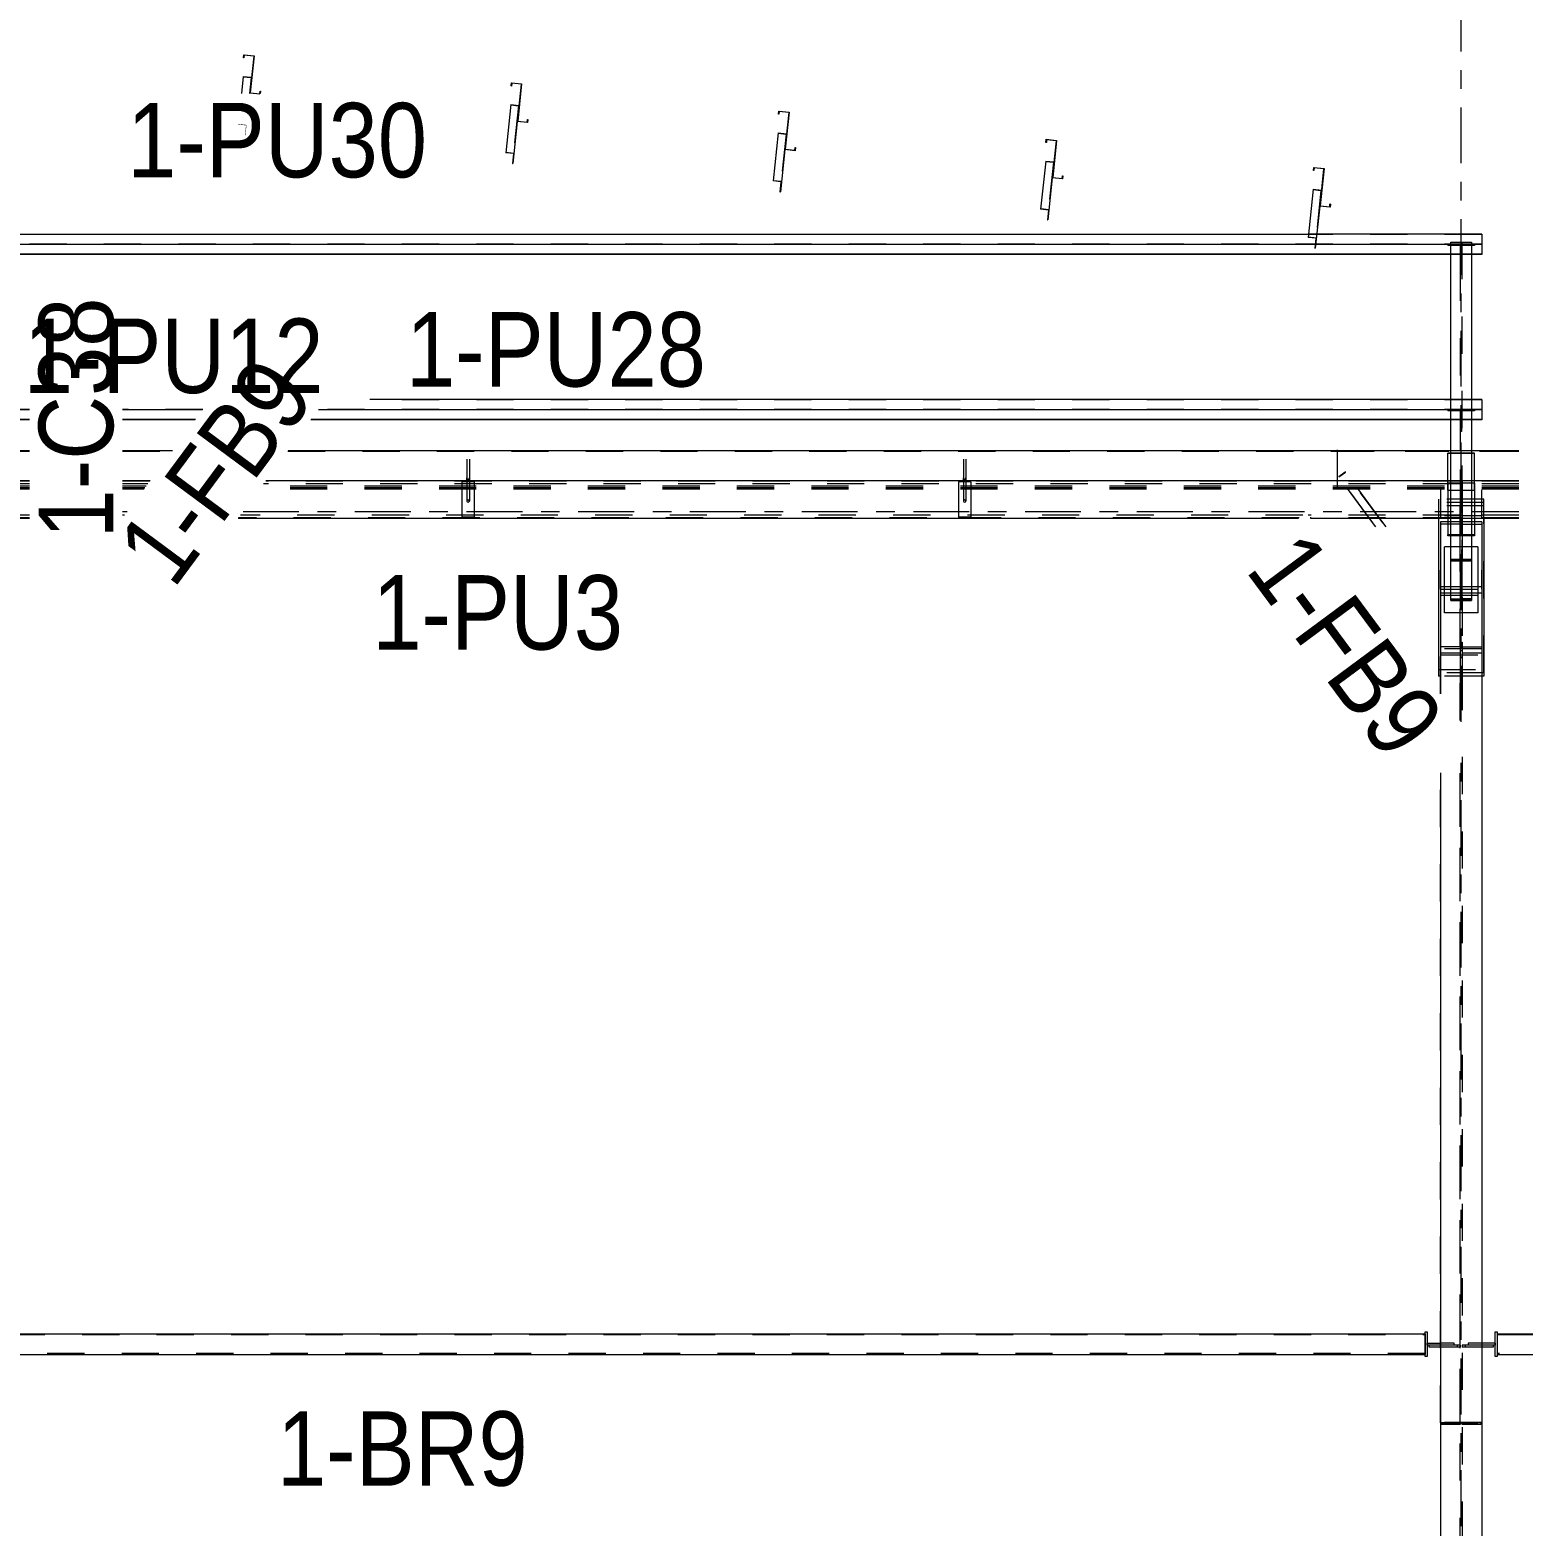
# Model space of a CAD drawing. Header units: millimetres. Extents: x -49 to 1122, y -181 to 639.
# Drawn here: x 346.2 to 426.4, y 505.7 to 586.1 of the extents above; entities that cross this region are included whole.
import ezdxf

# ---------------------------------------------------------------- set-up
doc = ezdxf.new("R2010")
doc.units = ezdxf.units.MM
for name, pattern in [('XKITLINE00', [0]), ('XKITLINE02', [4, 2, -2]), ('XKITLINE03', [6, 3, -1, 1, -1])]:
    doc.linetypes.add(name, pattern=pattern)
for name, color, linetype, lineweight in [('Part', 2, 'Continuous', 0), ('PartMark', 7, 'Continuous', 0), ('S-grid', 1, 'Continuous', 0)]:
    doc.layers.add(name, color=color, linetype=linetype, lineweight=lineweight)
doc.styles.add('ARIAL', font='ARIAL.TTF')

# ---------------------------------------------------------------- blocks, each defined once
blk = doc.blocks.new('*A305')
at = {"layer": 'Part'}
blk.add_hatch(color=3, dxfattribs=at).paths.add_polyline_path([(358.536, 582.659), (358.552, 582.804), (358.572, 582.802), (358.554, 582.637), (358.002, 582.695), (358.212, 584.686), (357.699, 584.74), (357.684, 584.594), (357.664, 584.596), (357.681, 584.762), (358.234, 584.704), (358.024, 582.713)], flags=17)
blk = doc.blocks.new('*A323')
at = {"layer": 'Part'}
blk.add_hatch(color=3, dxfattribs=at).paths.add_polyline_path([(415.995, 576.598), (416.011, 576.744), (416.031, 576.742), (416.013, 576.576), (415.461, 576.634), (415.671, 578.625), (415.158, 578.679), (415.143, 578.534), (415.123, 578.536), (415.14, 578.701), (415.693, 578.643), (415.483, 576.652)], flags=17)
blk = doc.blocks.new('*A324')
at = {"layer": 'Part'}
blk.add_hatch(color=3, dxfattribs=at).paths.add_polyline_path([(401.631, 578.113), (401.646, 578.259), (401.666, 578.257), (401.648, 578.091), (401.096, 578.149), (401.306, 580.141), (400.793, 580.195), (400.778, 580.049), (400.758, 580.051), (400.776, 580.217), (401.328, 580.158), (401.118, 578.167)], flags=17)
blk = doc.blocks.new('*A325')
at = {"layer": 'Part'}
blk.add_hatch(color=3, dxfattribs=at).paths.add_polyline_path([(387.266, 579.628), (387.281, 579.774), (387.301, 579.772), (387.284, 579.606), (386.731, 579.665), (386.941, 581.656), (386.429, 581.71), (386.413, 581.564), (386.393, 581.566), (386.411, 581.732), (386.963, 581.673), (386.753, 579.682)], flags=17)
blk = doc.blocks.new('*A326')
at = {"layer": 'Part'}
blk.add_hatch(color=3, dxfattribs=at).paths.add_polyline_path([(372.901, 581.143), (372.917, 581.289), (372.936, 581.287), (372.919, 581.121), (372.366, 581.18), (372.577, 583.171), (372.064, 583.225), (372.048, 583.079), (372.029, 583.081), (372.046, 583.247), (372.598, 583.189), (372.388, 581.197)], flags=17)
blk = doc.blocks.new('*A362')
at = {"layer": 'Part'}
blk.add_hatch(color=3, dxfattribs=at).paths.add_polyline_path([(414.836, 574.949), (414.839, 574.977), (415.281, 574.931), (415.222, 574.371), (415.2, 574.373), (415.256, 574.905)], flags=17)
blk = doc.blocks.new('*A376')
at = {"layer": 'Part'}
blk.add_hatch(color=3, dxfattribs=at).paths.add_polyline_path([(357.377, 581.01), (357.38, 581.038), (357.822, 580.991), (357.763, 580.432), (357.741, 580.434), (357.797, 580.966)], flags=17)
blk = doc.blocks.new('*A377')
at = {"layer": 'Part'}
blk.add_hatch(color=3, dxfattribs=at).paths.add_polyline_path([(386.107, 577.98), (386.11, 578.008), (386.552, 577.961), (386.493, 577.401), (386.47, 577.404), (386.527, 577.935)], flags=17)
blk = doc.blocks.new('*A378')
at = {"layer": 'Part'}
blk.add_hatch(color=3, dxfattribs=at).paths.add_polyline_path([(371.742, 579.495), (371.745, 579.523), (372.187, 579.476), (372.128, 578.916), (372.106, 578.919), (372.162, 579.451)], flags=17)
blk = doc.blocks.new('*A379')
at = {"layer": 'Part'}
blk.add_hatch(color=3, dxfattribs=at).paths.add_polyline_path([(400.471, 576.465), (400.474, 576.493), (400.916, 576.446), (400.857, 575.886), (400.835, 575.888), (400.891, 576.42)], flags=17)
blk = doc.blocks.new('*A1700')
at = {"layer": 'S-grid', "color": 1, "linetype": 'XKITLINE03', "lineweight": 0}
for p, q in [((351.161, 560.222), (351.417, 560.222)), ((357.639, 560.222), (426.161, 560.222))]:
    blk.add_line(p, q, dxfattribs=at)
blk = doc.blocks.new('*A1703')
at = {"layer": 'S-grid', "color": 1, "linetype": 'XKITLINE03', "lineweight": 0}
for p, q in [((351.161, 560.222), (351.417, 560.222)), ((357.639, 560.222), (426.161, 560.222))]:
    blk.add_line(p, q, dxfattribs=at)
blk = doc.blocks.new('*A1747')
at = {"layer": 'Part', "color": 2, "linetype": 'XKITLINE00', "lineweight": 0}
for p, q in [((357.664, 584.596), (357.681, 584.762)), ((357.684, 584.594), (357.664, 584.596)), ((357.681, 584.762), (358.234, 584.704)), ((357.699, 584.74), (357.684, 584.594)), ((358.212, 584.686), (357.699, 584.74)), ((358.212, 584.686), (358.002, 582.695)), ((358.234, 584.704), (358.024, 582.713)), ((358.188, 582.675), (358.002, 582.695)), ((358.024, 582.713), (358.379, 582.675)), ((358.379, 582.675), (358.536, 582.659)), ((358.536, 582.659), (358.538, 582.675)), ((358.538, 582.675), (358.552, 582.804)), ((358.552, 582.804), (358.572, 582.802)), ((358.572, 582.802), (358.558, 582.675))]:
    blk.add_line(p, q, dxfattribs=at)
blk = doc.blocks.new('*A1765')
at = {"layer": 'Part', "color": 2, "linetype": 'XKITLINE00', "lineweight": 0}
for p, q in [((415.123, 578.536), (415.14, 578.701)), ((415.14, 578.701), (415.693, 578.643)), ((415.158, 578.679), (415.143, 578.534)), ((415.671, 578.625), (415.158, 578.679)), ((415.693, 578.643), (415.483, 576.652)), ((415.143, 578.534), (415.123, 578.536)), ((415.671, 578.625), (415.461, 576.634)), ((416.013, 576.576), (415.461, 576.634)), ((415.483, 576.652), (415.995, 576.598)), ((415.995, 576.598), (416.011, 576.744)), ((416.011, 576.744), (416.031, 576.742)), ((416.031, 576.742), (416.013, 576.576))]:
    blk.add_line(p, q, dxfattribs=at)
blk = doc.blocks.new('*A1766')
at = {"layer": 'Part', "color": 2, "linetype": 'XKITLINE00', "lineweight": 0}
for p, q in [((400.758, 580.051), (400.776, 580.217)), ((400.778, 580.049), (400.758, 580.051)), ((400.776, 580.217), (401.328, 580.158)), ((400.793, 580.195), (400.778, 580.049)), ((401.306, 580.141), (400.793, 580.195)), ((401.306, 580.141), (401.096, 578.149)), ((401.328, 580.158), (401.118, 578.167)), ((401.648, 578.091), (401.096, 578.149)), ((401.118, 578.167), (401.631, 578.113)), ((401.631, 578.113), (401.646, 578.259)), ((401.646, 578.259), (401.666, 578.257)), ((401.666, 578.257), (401.648, 578.091))]:
    blk.add_line(p, q, dxfattribs=at)
blk = doc.blocks.new('*A1767')
at = {"layer": 'Part', "color": 2, "linetype": 'XKITLINE00', "lineweight": 0}
for p, q in [((386.393, 581.566), (386.411, 581.732)), ((386.413, 581.564), (386.393, 581.566)), ((386.411, 581.732), (386.963, 581.673)), ((386.429, 581.71), (386.413, 581.564)), ((386.941, 581.656), (386.429, 581.71)), ((386.941, 581.656), (386.731, 579.665)), ((386.963, 581.673), (386.753, 579.682)), ((387.284, 579.606), (386.731, 579.665)), ((386.753, 579.682), (387.266, 579.628)), ((387.266, 579.628), (387.281, 579.774)), ((387.281, 579.774), (387.301, 579.772)), ((387.301, 579.772), (387.284, 579.606))]:
    blk.add_line(p, q, dxfattribs=at)
blk = doc.blocks.new('*A1768')
at = {"layer": 'Part', "color": 2, "linetype": 'XKITLINE00', "lineweight": 0}
for p, q in [((372.029, 583.081), (372.046, 583.247)), ((372.048, 583.079), (372.029, 583.081)), ((372.046, 583.247), (372.598, 583.189)), ((372.064, 583.225), (372.048, 583.079)), ((372.577, 583.171), (372.064, 583.225)), ((372.577, 583.171), (372.366, 581.18)), ((372.598, 583.189), (372.388, 581.197)), ((372.919, 581.121), (372.366, 581.18)), ((372.388, 581.197), (372.901, 581.143)), ((372.901, 581.143), (372.917, 581.289)), ((372.917, 581.289), (372.936, 581.287)), ((372.936, 581.287), (372.919, 581.121))]:
    blk.add_line(p, q, dxfattribs=at)
blk = doc.blocks.new('*A1938')
at = {"layer": 'S-grid', "color": 1, "linetype": 'XKITLINE03', "lineweight": 0}
for p, q in [((423.056, 548.933), (423.056, 621.333)), ((423.056, 427.722), (423.056, 547.003))]:
    blk.add_line(p, q, dxfattribs=at)
blk = doc.blocks.new('*A1957')
at = {"layer": 'Part', "color": 2, "linetype": 'XKITLINE00', "lineweight": 0}
for p, q in [((336.389, 566.236), (336.389, 565.165)), ((342.5, 566.236), (336.389, 566.236)), ((345.357, 566.236), (343.611, 566.236)), ((422.5, 566.236), (364.443, 566.236)), ((424.167, 566.236), (423.611, 566.236)), ((424.167, 566.236), (424.167, 565.165)), ((342.333, 565.681), (336.389, 565.681)), ((336.389, 565.165), (336.389, 565.145)), ((342.5, 565.165), (336.389, 565.165)), ((342.5, 565.145), (336.389, 565.145)), ((346.161, 565.165), (343.611, 565.165)), ((346.161, 565.145), (343.611, 565.145)), ((346.161, 565.681), (343.778, 565.681)), ((355.46, 565.681), (351.161, 565.681)), ((355.078, 565.165), (351.161, 565.165)), ((355.063, 565.145), (351.161, 565.145)), ((422.5, 565.145), (361.285, 565.145)), ((422.5, 565.165), (361.3, 565.165)), ((422.333, 565.681), (361.682, 565.681)), ((424.167, 565.165), (423.611, 565.165)), ((424.167, 565.145), (423.611, 565.145)), ((424.167, 565.681), (423.778, 565.681)), ((424.167, 565.165), (424.167, 565.145))]:
    blk.add_line(p, q, dxfattribs=at)
at = {"layer": 'Part', "color": 7, "linetype": 'XKITLINE02', "lineweight": 0}
for p, q in [((345.357, 566.216), (336.389, 566.216)), ((343.611, 566.236), (342.5, 566.236)), ((424.167, 566.216), (364.443, 566.216)), ((423.611, 566.236), (422.5, 566.236)), ((423.611, 566.236), (424.167, 566.236)), ((346.161, 565.701), (336.389, 565.701)), ((346.161, 565.701), (336.389, 565.701)), ((346.161, 565.681), (336.389, 565.681)), ((343.778, 565.681), (342.333, 565.681)), ((343.611, 565.165), (342.5, 565.165)), ((343.611, 565.145), (342.5, 565.145)), ((355.475, 565.701), (351.161, 565.701)), ((355.475, 565.701), (351.161, 565.701)), ((355.46, 565.681), (351.161, 565.681)), ((424.167, 565.681), (361.682, 565.681)), ((424.167, 565.701), (361.697, 565.701)), ((424.167, 565.701), (361.697, 565.701)), ((423.778, 565.681), (422.333, 565.681)), ((423.611, 565.165), (422.5, 565.165)), ((423.611, 565.145), (422.5, 565.145))]:
    blk.add_line(p, q, dxfattribs=at)
blk = doc.blocks.new('*A1958')
at = {"layer": 'Part', "color": 2, "linetype": 'XKITLINE00', "lineweight": 0}
for p, q in [((336.389, 563.539), (336.389, 561.879)), ((342.5, 563.492), (336.389, 563.492)), ((346.161, 563.492), (343.611, 563.492)), ((353.839, 563.492), (351.161, 563.492)), ((422.5, 563.492), (360.061, 563.492)), ((426.161, 563.492), (423.611, 563.492))]:
    blk.add_line(p, q, dxfattribs=at)
at = {"layer": 'Part', "color": 7, "linetype": 'XKITLINE02', "lineweight": 0}
for p, q in [((336.389, 563.474), (346.161, 563.474)), ((343.611, 563.492), (342.5, 563.492)), ((351.161, 563.474), (353.825, 563.474)), ((360.048, 563.474), (426.161, 563.474)), ((423.611, 563.492), (422.5, 563.492)), ((336.389, 561.879), (336.389, 561.424)), ((346.161, 561.592), (336.389, 561.592)), ((346.161, 561.59), (336.389, 561.59)), ((346.161, 561.501), (336.389, 561.501)), ((346.161, 561.483), (336.389, 561.483)), ((346.161, 561.446), (336.389, 561.446)), ((346.161, 561.424), (336.389, 561.424)), ((352.432, 561.592), (351.161, 561.592)), ((352.43, 561.59), (351.161, 561.59)), ((352.364, 561.501), (351.161, 561.501)), ((352.351, 561.483), (351.161, 561.483)), ((352.324, 561.446), (351.161, 561.446)), ((352.307, 561.424), (351.161, 561.424)), ((426.161, 561.424), (358.53, 561.424)), ((426.161, 561.446), (358.546, 561.446)), ((426.161, 561.483), (358.573, 561.483)), ((426.161, 561.501), (358.586, 561.501)), ((426.161, 561.59), (358.652, 561.59)), ((426.161, 561.592), (358.654, 561.592))]:
    blk.add_line(p, q, dxfattribs=at)
blk = doc.blocks.new('*A1961')
at = {"layer": 'Part', "color": 7, "linetype": 'XKITLINE02', "lineweight": 0}
for p, q in [((421.944, 561.394), (421.944, 559.864)), ((423.011, 561.249), (423.011, 556.178)), ((423.1, 556.178), (423.1, 561.249)), ((424.167, 559.864), (424.167, 561.394)), ((424.167, 559.992), (421.944, 559.992)), ((421.944, 559.864), (423.011, 559.864)), ((423.1, 559.864), (424.167, 559.864)), ((421.944, 556.05), (421.944, 557.07)), ((424.167, 556.05), (424.167, 557.07)), ((423.011, 556.178), (421.944, 556.178)), ((424.167, 556.178), (423.1, 556.178)), ((421.944, 556.05), (424.167, 556.05))]:
    blk.add_line(p, q, dxfattribs=at)
blk = doc.blocks.new('*A1962')
at = {"layer": 'Part', "color": 2, "linetype": 'XKITLINE00', "lineweight": 0}
for p, q in [((422.333, 559.676), (421.944, 559.676)), ((421.944, 559.676), (421.944, 550.434)), ((424.167, 559.676), (423.778, 559.676)), ((424.167, 559.676), (424.167, 460.167)), ((421.944, 546.18), (421.944, 460.167))]:
    blk.add_line(p, q, dxfattribs=at)
at = {"layer": 'Part', "color": 7, "linetype": 'XKITLINE02', "lineweight": 0}
for p, q in [((423.006, 559.553), (421.944, 559.553)), ((423.778, 559.676), (422.333, 559.676)), ((423.006, 549.001), (423.006, 559.553)), ((423.106, 559.553), (423.106, 548.866)), ((423.106, 559.553), (424.167, 559.553)), ((421.944, 555.856), (423.006, 555.856)), ((421.944, 555.734), (424.167, 555.734)), ((423.106, 555.856), (424.167, 555.856)), ((423.006, 460.167), (423.006, 546.966)), ((423.106, 547.04), (423.106, 460.167))]:
    blk.add_line(p, q, dxfattribs=at)
blk = doc.blocks.new('*A1963')
at = {"layer": 'Part', "color": 2, "linetype": 'XKITLINE00', "lineweight": 0}
for p, q in [((344.994, 516.056), (421.117, 516.056)), ((344.994, 514.944), (421.117, 514.944))]:
    blk.add_line(p, q, dxfattribs=at)
at = {"layer": 'Part', "color": 7, "linetype": 'XKITLINE02', "lineweight": 0}
for p, q in [((344.994, 516.056), (344.994, 514.944)), ((344.994, 516.011), (421.117, 516.011)), ((421.117, 516.056), (421.117, 514.944)), ((421.117, 514.989), (344.994, 514.989))]:
    blk.add_line(p, q, dxfattribs=at)
blk = doc.blocks.new('*A1964')
at = {"layer": 'Part', "color": 2, "linetype": 'XKITLINE00', "lineweight": 0}
for p, q in [((341.944, 575.125), (341.944, 574.054)), ((342.5, 575.125), (341.944, 575.125)), ((343.611, 575.125), (414.855, 575.125)), ((424.167, 575.125), (415.302, 575.125)), ((424.167, 575.125), (424.167, 574.054)), ((342.333, 574.57), (341.944, 574.57)), ((341.944, 574.054), (341.944, 574.034)), ((342.5, 574.054), (341.944, 574.054)), ((342.5, 574.034), (341.944, 574.034)), ((422.5, 574.054), (343.611, 574.054)), ((422.5, 574.034), (343.611, 574.034)), ((415.221, 574.57), (343.778, 574.57)), ((422.333, 574.57), (415.243, 574.57)), ((424.167, 574.054), (423.611, 574.054)), ((424.167, 574.034), (423.611, 574.034)), ((424.167, 574.57), (423.778, 574.57)), ((424.167, 574.054), (424.167, 574.034))]:
    blk.add_line(p, q, dxfattribs=at)
at = {"layer": 'Part', "color": 7, "linetype": 'XKITLINE02', "lineweight": 0}
for p, q in [((424.167, 575.105), (341.944, 575.105)), ((342.5, 575.125), (343.611, 575.125)), ((415.302, 575.125), (414.855, 575.125)), ((424.167, 574.59), (341.944, 574.59)), ((424.167, 574.59), (341.944, 574.59)), ((424.167, 574.57), (341.944, 574.57)), ((343.778, 574.57), (342.333, 574.57)), ((343.611, 574.054), (342.5, 574.054)), ((343.611, 574.034), (342.5, 574.034)), ((415.243, 574.57), (415.221, 574.57)), ((423.778, 574.57), (422.333, 574.57)), ((423.611, 574.054), (422.5, 574.054)), ((423.611, 574.034), (422.5, 574.034))]:
    blk.add_line(p, q, dxfattribs=at)
blk = doc.blocks.new('*A1965')
at = {"layer": 'Part', "color": 7, "linetype": 'XKITLINE02', "lineweight": 0}
for p, q in [((343.111, 561.879), (343.111, 559.856)), ((343.611, 561.879), (343.111, 561.879)), ((346.161, 561.859), (343.111, 561.859)), ((352.629, 561.859), (351.161, 561.859)), ((423, 561.859), (358.851, 561.859)), ((423, 561.879), (422.5, 561.879)), ((423, 561.879), (423, 559.856)), ((346.161, 561.712), (343.111, 561.712)), ((352.52, 561.712), (351.161, 561.712)), ((423, 561.712), (358.743, 561.712)), ((346.161, 560.023), (343.111, 560.023)), ((346.161, 559.876), (343.111, 559.876)), ((343.778, 559.856), (343.111, 559.856)), ((351.269, 560.023), (351.161, 560.023)), ((414.351, 559.876), (357.383, 559.876)), ((414.549, 560.023), (357.492, 560.023)), ((423, 560.023), (414.842, 560.023)), ((423, 559.876), (414.95, 559.876)), ((423, 559.856), (422.333, 559.856))]:
    blk.add_line(p, q, dxfattribs=at)
at = {"layer": 'Part', "color": 2, "linetype": 'XKITLINE00', "lineweight": 0}
for p, q in [((346.161, 561.879), (343.611, 561.879)), ((352.644, 561.879), (351.161, 561.879)), ((422.5, 561.879), (358.866, 561.879)), ((346.161, 559.856), (343.778, 559.856)), ((414.324, 559.856), (357.368, 559.856)), ((422.333, 559.856), (414.965, 559.856))]:
    blk.add_line(p, q, dxfattribs=at)
blk = doc.blocks.new('*A1966')
at = {"layer": 'Part', "color": 7, "linetype": 'XKITLINE02', "lineweight": 0}
for p, q in [((423.011, 556.925), (423.011, 552.955)), ((423.1, 556.925), (423.1, 552.955)), ((423.011, 556.068), (423.1, 556.068)), ((423.011, 555.948), (423.1, 555.95)), ((421.944, 553.94), (421.944, 552.84)), ((424.167, 553.94), (424.167, 552.84)), ((423.011, 552.955), (421.944, 552.955)), ((423.1, 552.955), (424.167, 552.955)), ((424.167, 552.84), (421.944, 552.84))]:
    blk.add_line(p, q, dxfattribs=at)
blk = doc.blocks.new('*A1967')
at = {"layer": 'Part', "color": 2, "linetype": 'XKITLINE00', "lineweight": 0}
for p, q in [((422.5, 555.444), (422.5, 574.701)), ((422.5, 574.701), (423.611, 574.701)), ((423.611, 574.701), (423.611, 555.444)), ((422.5, 555.444), (423.611, 555.444))]:
    blk.add_line(p, q, dxfattribs=at)
at = {"layer": 'Part', "color": 7, "linetype": 'XKITLINE02', "lineweight": 0}
for p, q in [((423.024, 555.539), (423.024, 574.701)), ((423.087, 574.701), (423.087, 555.539)), ((422.5, 557.667), (423.611, 557.667)), ((422.5, 557.572), (423.024, 557.572)), ((423.087, 557.572), (423.611, 557.572)), ((422.5, 555.539), (423.024, 555.539)), ((423.087, 555.539), (423.611, 555.539))]:
    blk.add_line(p, q, dxfattribs=at)
blk = doc.blocks.new('*A1968')
at = {"layer": 'Part', "color": 7, "linetype": 'XKITLINE02', "lineweight": 0}
for p, q in [((421.833, 560.879), (421.833, 551.556)), ((424.278, 560.879), (421.833, 560.879)), ((424.278, 560.705), (421.833, 560.705)), ((424.278, 551.556), (424.278, 560.879)), ((421.833, 551.73), (424.278, 551.73)), ((424.278, 551.556), (421.833, 551.556))]:
    blk.add_line(p, q, dxfattribs=at)
blk = doc.blocks.new('*A1969')
at = {"layer": 'Part', "color": 7, "linetype": 'XKITLINE02', "lineweight": 0}
for p, q in [((421.833, 560.705), (421.833, 559.856)), ((424.278, 560.705), (421.833, 560.705)), ((424.278, 560.53), (421.833, 560.53)), ((424.278, 559.856), (424.278, 560.705)), ((424.278, 551.556), (421.833, 551.556)), ((424.167, 551.381), (421.944, 551.381))]:
    blk.add_line(p, q, dxfattribs=at)
at = {"layer": 'Part', "color": 2, "linetype": 'XKITLINE00', "lineweight": 0}
for p, q in [((421.833, 559.856), (421.833, 551.381)), ((424.278, 559.856), (424.278, 551.381)), ((421.944, 551.381), (421.833, 551.381)), ((424.278, 551.381), (424.167, 551.381))]:
    blk.add_line(p, q, dxfattribs=at)
blk = doc.blocks.new('*A1970')
at = {"layer": 'Part', "color": 2, "linetype": 'XKITLINE00', "lineweight": 0}
for p, q in [((422.167, 554.778), (422.167, 558.333)), ((422.5, 558.333), (422.167, 558.333)), ((423.944, 558.333), (423.611, 558.333)), ((423.944, 558.333), (423.944, 554.778)), ((423.944, 554.778), (422.167, 554.778))]:
    blk.add_line(p, q, dxfattribs=at)
at = {"layer": 'Part', "color": 7, "linetype": 'XKITLINE02', "lineweight": 0}
blk.add_line((423.611, 558.333), (422.5, 558.333), dxfattribs=at)
blk = doc.blocks.new('*A1971')
at = {"layer": 'Part', "color": 7, "linetype": 'XKITLINE02', "lineweight": 0}
for p, q in [((422.5, 557.572), (422.5, 557.667)), ((422.5, 557.667), (423.611, 557.667)), ((422.5, 557.667), (423.611, 557.667)), ((423.024, 557.572), (422.5, 557.572)), ((422.5, 557.572), (423.024, 557.572)), ((423.024, 555.539), (423.024, 557.572)), ((423.611, 557.572), (423.087, 557.572)), ((423.087, 557.572), (423.087, 555.539)), ((423.087, 557.572), (423.611, 557.572)), ((423.611, 557.667), (423.611, 557.572)), ((422.5, 555.444), (422.5, 555.539)), ((422.5, 555.539), (423.024, 555.539)), ((422.5, 555.539), (423.024, 555.539)), ((423.611, 555.444), (422.5, 555.444)), ((423.087, 555.539), (423.611, 555.539)), ((423.611, 555.539), (423.087, 555.539)), ((423.611, 555.539), (423.611, 555.444))]:
    blk.add_line(p, q, dxfattribs=at)
at = {"layer": 'Part', "color": 2, "linetype": 'XKITLINE00', "lineweight": 0}
blk.add_line((423.611, 555.444), (422.5, 555.444), dxfattribs=at)
blk = doc.blocks.new('*A1972')
at = {"layer": 'Part', "color": 7, "linetype": 'XKITLINE02', "lineweight": 0}
for p, q in [((423, 558.968), (423, 560.53)), ((423, 560.53), (423.111, 560.53)), ((423.111, 560.53), (423.111, 558.968)), ((423, 559.779), (423.111, 559.779)), ((423, 559.509), (423.111, 559.509)), ((423, 558.968), (423.111, 558.968)), ((423.111, 558.968), (423, 558.968))]:
    blk.add_line(p, q, dxfattribs=at)
blk = doc.blocks.new('*A1973')
at = {"layer": 'Part', "color": 7, "linetype": 'XKITLINE02', "lineweight": 0}
for p, q in [((423, 552.421), (423, 550.865)), ((423, 552.421), (423.111, 552.421)), ((423.111, 552.358), (423, 552.358)), ((423.111, 552.421), (423.111, 550.865)), ((423, 551.381), (423.111, 551.381)), ((423, 550.865), (423.111, 550.865))]:
    blk.add_line(p, q, dxfattribs=at)
blk = doc.blocks.new('*A1974')
at = {"layer": 'Part', "color": 7, "linetype": 'XKITLINE02', "lineweight": 0}
for p, q in [((423, 553.206), (423, 551.73)), ((423, 553.206), (423.111, 553.206)), ((423.111, 553.206), (423.111, 551.73)), ((423.111, 552.876), (423, 552.876)), ((423.111, 552.736), (423, 552.736)), ((423, 551.73), (423.111, 551.73))]:
    blk.add_line(p, q, dxfattribs=at)
blk = doc.blocks.new('*A1975')
at = {"layer": 'Part', "color": 7, "linetype": 'XKITLINE02', "lineweight": 0}
for p, q in [((423, 560.879), (423, 560.009)), ((423.111, 560.879), (423, 560.879)), ((423.111, 560.167), (423, 560.167)), ((423.111, 560.009), (423.111, 560.879)), ((423, 560.095), (423.111, 560.095)), ((423, 560.009), (423.111, 560.009))]:
    blk.add_line(p, q, dxfattribs=at)
blk = doc.blocks.new('*A1979')
at = {"layer": 'Part', "color": 2, "linetype": 'XKITLINE00', "lineweight": 0}
for p, q in [((415.109, 577.533), (414.836, 574.949)), ((415.109, 577.533), (415.551, 577.487)), ((415.461, 576.634), (415.222, 574.371)), ((415.256, 574.905), (414.836, 574.949)), ((414.839, 574.977), (415.281, 574.931)), ((415.256, 574.905), (415.2, 574.373)), ((415.2, 574.373), (415.222, 574.371))]:
    blk.add_line(p, q, dxfattribs=at)
at = {"layer": 'Part', "color": 7, "linetype": 'XKITLINE02', "lineweight": 0}
for p, q in [((415.107, 577.516), (415.527, 577.471)), ((415.527, 577.471), (415.256, 574.905)), ((415.551, 577.487), (415.461, 576.634)), ((415.492, 577.14), (415.514, 577.138))]:
    blk.add_line(p, q, dxfattribs=at)
blk = doc.blocks.new('*A1980')
at = {"layer": 'Part', "color": 7, "linetype": 'XKITLINE02', "lineweight": 0}
for p, q in [((423.028, 574.514), (423.083, 574.514)), ((423.028, 573.403), (423.028, 574.514)), ((423.028, 574.514), (423.083, 574.514)), ((423.083, 574.514), (423.083, 573.403)), ((423.083, 573.403), (423.028, 573.403))]:
    blk.add_line(p, q, dxfattribs=at)
blk = doc.blocks.new('*A1981')
at = {"layer": 'Part', "color": 2, "linetype": 'XKITLINE00', "lineweight": 0}
for p, q in [((422.333, 574.57), (422.333, 574.514)), ((422.5, 574.57), (422.333, 574.57)), ((422.5, 574.514), (422.333, 574.514)), ((423.778, 574.57), (423.611, 574.57)), ((423.778, 574.514), (423.611, 574.514)), ((423.778, 574.57), (423.778, 574.514))]:
    blk.add_line(p, q, dxfattribs=at)
at = {"layer": 'Part', "color": 7, "linetype": 'XKITLINE02', "lineweight": 0}
for p, q in [((423.611, 574.57), (422.5, 574.57)), ((423.611, 574.514), (422.5, 574.514))]:
    blk.add_line(p, q, dxfattribs=at)
blk = doc.blocks.new('*A1983')
at = {"layer": 'Part', "color": 7, "linetype": 'XKITLINE02', "lineweight": 0}
for p, q in [((423.111, 561.879), (423.111, 559.856)), ((423.611, 561.879), (423.111, 561.879)), ((426.161, 561.859), (423.111, 561.859)), ((432.629, 561.859), (431.161, 561.859)), ((503, 561.859), (438.851, 561.859)), ((426.161, 561.712), (423.111, 561.712)), ((432.52, 561.712), (431.161, 561.712)), ((503, 561.712), (438.743, 561.712)), ((503, 559.856), (503, 561.745)), ((426.161, 560.023), (423.111, 560.023)), ((426.161, 559.876), (423.111, 559.876)), ((423.778, 559.856), (423.111, 559.856)), ((431.269, 560.023), (431.161, 560.023)), ((494.351, 559.876), (437.383, 559.876)), ((494.549, 560.023), (437.492, 560.023)), ((503, 560.023), (494.842, 560.023)), ((503, 559.876), (494.95, 559.876)), ((503, 559.856), (502.333, 559.856))]:
    blk.add_line(p, q, dxfattribs=at)
at = {"layer": 'Part', "color": 2, "linetype": 'XKITLINE00', "lineweight": 0}
for p, q in [((426.161, 561.879), (423.611, 561.879)), ((432.644, 561.879), (431.161, 561.879)), ((503, 561.879), (438.866, 561.879)), ((503, 561.879), (503, 561.745)), ((426.161, 559.856), (423.778, 559.856)), ((494.324, 559.856), (437.368, 559.856)), ((502.333, 559.856), (494.965, 559.856))]:
    blk.add_line(p, q, dxfattribs=at)
blk = doc.blocks.new('*A2075')
at = {"layer": 'Part', "color": 2, "linetype": 'XKITLINE00', "lineweight": 0}
for p, q in [((357.65, 583.594), (357.553, 582.675)), ((357.65, 583.594), (358.092, 583.547)), ((358.002, 582.695), (358, 582.675))]:
    blk.add_line(p, q, dxfattribs=at)
at = {"layer": 'Part', "color": 7, "linetype": 'XKITLINE02', "lineweight": 0}
for p, q in [((357.648, 583.576), (358.068, 583.532)), ((358.068, 583.532), (357.977, 582.675)), ((358.092, 583.547), (358.002, 582.695)), ((358.033, 583.201), (358.055, 583.198))]:
    blk.add_line(p, q, dxfattribs=at)
blk = doc.blocks.new('*A2076')
at = {"layer": 'Part', "color": 7, "linetype": 'XKITLINE02', "lineweight": 0}
for p, q in [((369.656, 561.893), (369.656, 562.039)), ((369.675, 561.94), (369.656, 561.893)), ((369.656, 561.893), (369.675, 561.847)), ((369.722, 561.959), (369.675, 561.94)), ((369.675, 561.847), (369.722, 561.828)), ((369.769, 561.94), (369.722, 561.959)), ((369.722, 561.828), (369.769, 561.847)), ((369.789, 561.893), (369.769, 561.94)), ((369.769, 561.847), (369.789, 561.893)), ((369.789, 561.893), (369.789, 562.039))]:
    blk.add_line(p, q, dxfattribs=at)
blk = doc.blocks.new('*A2077')
at = {"layer": 'Part', "color": 7, "linetype": 'XKITLINE02', "lineweight": 0}
for p, q in [((369.656, 563.04), (369.656, 562.983)), ((369.789, 563.04), (369.789, 562.983)), ((369.656, 561.879), (369.656, 560.789)), ((369.789, 561.879), (369.789, 560.789)), ((369.675, 560.835), (369.656, 560.789)), ((369.656, 560.789), (369.675, 560.742)), ((369.722, 560.855), (369.675, 560.835)), ((369.675, 560.742), (369.722, 560.723)), ((369.769, 560.835), (369.722, 560.855)), ((369.722, 560.723), (369.769, 560.742)), ((369.789, 560.789), (369.769, 560.835)), ((369.769, 560.742), (369.789, 560.789))]:
    blk.add_line(p, q, dxfattribs=at)
at = {"layer": 'Part', "color": 2, "linetype": 'XKITLINE00', "lineweight": 0}
for p, q in [((369.656, 562.983), (369.656, 561.879)), ((369.789, 562.983), (369.789, 561.879))]:
    blk.add_line(p, q, dxfattribs=at)
blk = doc.blocks.new('*A2078')
at = {"layer": 'Part', "color": 7, "linetype": 'XKITLINE02', "lineweight": 0}
for p, q in [((370.056, 561.823), (369.389, 561.823)), ((369.389, 561.823), (369.389, 559.912)), ((370.056, 561.823), (370.056, 559.912)), ((370.056, 559.912), (369.389, 559.912))]:
    blk.add_line(p, q, dxfattribs=at)
blk = doc.blocks.new('*A2079')
at = {"layer": 'Part', "color": 2, "linetype": 'XKITLINE00', "lineweight": 0}
for p, q in [((386.379, 580.563), (386.107, 577.98)), ((386.379, 580.563), (386.821, 580.517)), ((386.731, 579.665), (386.493, 577.401)), ((386.527, 577.935), (386.107, 577.98)), ((386.11, 578.008), (386.552, 577.961)), ((386.527, 577.935), (386.47, 577.404)), ((386.47, 577.404), (386.493, 577.401))]:
    blk.add_line(p, q, dxfattribs=at)
at = {"layer": 'Part', "color": 7, "linetype": 'XKITLINE02', "lineweight": 0}
for p, q in [((386.377, 580.546), (386.797, 580.502)), ((386.797, 580.502), (386.527, 577.935)), ((386.821, 580.517), (386.731, 579.665)), ((386.762, 580.17), (386.784, 580.168))]:
    blk.add_line(p, q, dxfattribs=at)
blk = doc.blocks.new('*A2080')
at = {"layer": 'Part', "color": 2, "linetype": 'XKITLINE00', "lineweight": 0}
for p, q in [((372.014, 582.079), (371.742, 579.495)), ((372.014, 582.079), (372.456, 582.032)), ((372.366, 581.18), (372.128, 578.916)), ((372.162, 579.451), (371.742, 579.495)), ((371.745, 579.523), (372.187, 579.476)), ((372.162, 579.451), (372.106, 578.919)), ((372.106, 578.919), (372.128, 578.916))]:
    blk.add_line(p, q, dxfattribs=at)
at = {"layer": 'Part', "color": 7, "linetype": 'XKITLINE02', "lineweight": 0}
for p, q in [((372.013, 582.061), (372.432, 582.017)), ((372.432, 582.017), (372.162, 579.451)), ((372.456, 582.032), (372.366, 581.18)), ((372.397, 581.685), (372.42, 581.683))]:
    blk.add_line(p, q, dxfattribs=at)
blk = doc.blocks.new('*A2091')
at = {"layer": 'Part', "color": 7, "linetype": 'XKITLINE02', "lineweight": 0}
for p, q in [((423.006, 549.001), (423.006, 555.632)), ((423.006, 555.632), (423.106, 555.632)), ((423.006, 555.57), (423.106, 555.57)), ((423.106, 555.632), (423.106, 548.866)), ((421.944, 550.434), (421.944, 552.638)), ((421.944, 552.638), (423.006, 552.638)), ((421.944, 552.524), (424.167, 552.524)), ((423.106, 552.638), (424.167, 552.638)), ((424.167, 552.638), (424.167, 511.275)), ((423.006, 511.289), (423.006, 546.966)), ((423.106, 547.04), (423.106, 511.289)), ((421.944, 511.275), (421.944, 546.18)), ((424.167, 511.289), (421.944, 511.289)), ((421.944, 511.275), (424.167, 511.275))]:
    blk.add_line(p, q, dxfattribs=at)
blk = doc.blocks.new('*A2093')
at = {"layer": 'Part', "color": 7, "linetype": 'XKITLINE02', "lineweight": 0}
for p, q in [((423.106, 511.289), (424.106, 511.289)), ((423.106, 511.178), (423.106, 511.289)), ((424.106, 511.178), (423.106, 511.178)), ((423.272, 511.289), (423.272, 511.178)), ((424.106, 511.289), (424.106, 511.178))]:
    blk.add_line(p, q, dxfattribs=at)
blk = doc.blocks.new('*A2094')
at = {"layer": 'Part', "color": 7, "linetype": 'XKITLINE02', "lineweight": 0}
for p, q in [((422.006, 511.289), (423.006, 511.289)), ((422.006, 511.178), (422.006, 511.289)), ((423.006, 511.178), (422.006, 511.178)), ((422.839, 511.289), (422.839, 511.178)), ((423.006, 511.289), (423.006, 511.178))]:
    blk.add_line(p, q, dxfattribs=at)
blk = doc.blocks.new('*A2095')
at = {"layer": 'Part', "color": 2, "linetype": 'XKITLINE00', "lineweight": 0}
for p, q in [((421.944, 515.444), (421.339, 515.444)), ((421.339, 515.333), (421.339, 515.444)), ((421.944, 515.333), (421.339, 515.333))]:
    blk.add_line(p, q, dxfattribs=at)
at = {"layer": 'Part', "color": 7, "linetype": 'XKITLINE02', "lineweight": 0}
for p, q in [((423.006, 515.444), (421.944, 515.444)), ((423.006, 515.333), (421.944, 515.333)), ((422.839, 515.444), (422.839, 515.333)), ((423.006, 515.444), (423.006, 515.333))]:
    blk.add_line(p, q, dxfattribs=at)
blk = doc.blocks.new('*A2096')
at = {"layer": 'Part', "color": 2, "linetype": 'XKITLINE00', "lineweight": 0}
for p, q in [((421.228, 515.444), (421.228, 515.556)), ((421.228, 515.556), (421.944, 515.556)), ((421.339, 515.444), (421.228, 515.444))]:
    blk.add_line(p, q, dxfattribs=at)
at = {"layer": 'Part', "color": 7, "linetype": 'XKITLINE02', "lineweight": 0}
for p, q in [((422.672, 515.444), (421.339, 515.444)), ((422.672, 515.556), (421.944, 515.556)), ((422.672, 515.444), (422.672, 515.556))]:
    blk.add_line(p, q, dxfattribs=at)
blk = doc.blocks.new('*A2097')
at = {"layer": 'Part', "color": 2, "linetype": 'XKITLINE00', "lineweight": 0}
for p, q in [((421.117, 514.833), (421.117, 516.167)), ((421.117, 516.167), (421.228, 516.167)), ((421.228, 516.167), (421.228, 514.833)), ((421.228, 514.833), (421.117, 514.833))]:
    blk.add_line(p, q, dxfattribs=at)
blk = doc.blocks.new('*A2098')
at = {"layer": 'Part', "color": 7, "linetype": 'XKITLINE02', "lineweight": 0}
for p, q in [((423.106, 515.444), (423.106, 515.333)), ((424.167, 515.444), (423.106, 515.444)), ((424.167, 515.333), (423.106, 515.333)), ((423.272, 515.444), (423.272, 515.333))]:
    blk.add_line(p, q, dxfattribs=at)
at = {"layer": 'Part', "color": 2, "linetype": 'XKITLINE00', "lineweight": 0}
for p, q in [((424.772, 515.444), (424.167, 515.444)), ((424.772, 515.333), (424.167, 515.333)), ((424.772, 515.444), (424.772, 515.333))]:
    blk.add_line(p, q, dxfattribs=at)
blk = doc.blocks.new('*A2099')
at = {"layer": 'Part', "color": 7, "linetype": 'XKITLINE02', "lineweight": 0}
for p, q in [((423.439, 515.556), (423.439, 515.444)), ((424.167, 515.556), (423.439, 515.556)), ((424.772, 515.444), (423.439, 515.444))]:
    blk.add_line(p, q, dxfattribs=at)
at = {"layer": 'Part', "color": 2, "linetype": 'XKITLINE00', "lineweight": 0}
for p, q in [((424.883, 515.556), (424.167, 515.556)), ((424.883, 515.444), (424.772, 515.444)), ((424.883, 515.556), (424.883, 515.444))]:
    blk.add_line(p, q, dxfattribs=at)
blk = doc.blocks.new('*A2100')
at = {"layer": 'Part', "color": 2, "linetype": 'XKITLINE00', "lineweight": 0}
for p, q in [((424.883, 514.833), (424.883, 516.167)), ((424.883, 516.167), (424.994, 516.167)), ((424.994, 516.167), (424.994, 514.833)), ((424.994, 514.833), (424.883, 514.833))]:
    blk.add_line(p, q, dxfattribs=at)
blk = doc.blocks.new('*A2102')
at = {"layer": 'Part', "color": 2, "linetype": 'XKITLINE00', "lineweight": 0}
for p, q in [((424.994, 516.056), (501.117, 516.056)), ((424.994, 514.944), (501.117, 514.944))]:
    blk.add_line(p, q, dxfattribs=at)
at = {"layer": 'Part', "color": 7, "linetype": 'XKITLINE02', "lineweight": 0}
for p, q in [((424.994, 516.056), (424.994, 514.944)), ((424.994, 516.011), (501.117, 516.011)), ((501.117, 516.056), (501.117, 514.944)), ((501.117, 514.989), (424.994, 514.989))]:
    blk.add_line(p, q, dxfattribs=at)
blk = doc.blocks.new('*A2114')
at = {"layer": 'Part', "color": 2, "linetype": 'XKITLINE00', "lineweight": 0}
for p, q in [((416.389, 563.539), (416.389, 561.879)), ((422.5, 563.492), (416.389, 563.492)), ((426.161, 563.492), (423.611, 563.492)), ((433.839, 563.492), (431.161, 563.492)), ((509.722, 563.492), (440.061, 563.492)), ((509.722, 563.539), (509.722, 563.492)), ((509.722, 563.492), (509.722, 561.879))]:
    blk.add_line(p, q, dxfattribs=at)
at = {"layer": 'Part', "color": 7, "linetype": 'XKITLINE02', "lineweight": 0}
for p, q in [((416.389, 563.474), (426.161, 563.474)), ((423.611, 563.492), (422.5, 563.492)), ((431.161, 563.474), (433.825, 563.474)), ((440.048, 563.474), (509.722, 563.474)), ((416.389, 561.879), (416.389, 561.424)), ((509.722, 561.879), (509.722, 561.424)), ((426.161, 561.592), (416.389, 561.592)), ((426.161, 561.59), (416.389, 561.59)), ((426.161, 561.501), (416.389, 561.501)), ((426.161, 561.483), (416.389, 561.483)), ((426.161, 561.446), (416.389, 561.446)), ((426.161, 561.424), (416.389, 561.424)), ((432.432, 561.592), (431.161, 561.592)), ((432.43, 561.59), (431.161, 561.59)), ((432.364, 561.501), (431.161, 561.501)), ((432.351, 561.483), (431.161, 561.483)), ((432.324, 561.446), (431.161, 561.446)), ((432.307, 561.424), (431.161, 561.424)), ((509.722, 561.424), (438.53, 561.424)), ((509.722, 561.446), (438.546, 561.446)), ((509.722, 561.483), (438.573, 561.483)), ((509.722, 561.501), (438.586, 561.501)), ((509.722, 561.59), (438.652, 561.59)), ((509.722, 561.592), (438.654, 561.592))]:
    blk.add_line(p, q, dxfattribs=at)
blk = doc.blocks.new('*A2115')
at = {"layer": 'Part', "color": 7, "linetype": 'XKITLINE02', "lineweight": 0}
for p, q in [((396.322, 561.893), (396.322, 562.039)), ((396.342, 561.94), (396.322, 561.893)), ((396.322, 561.893), (396.342, 561.847)), ((396.389, 561.959), (396.342, 561.94)), ((396.342, 561.847), (396.389, 561.828)), ((396.436, 561.94), (396.389, 561.959)), ((396.389, 561.828), (396.436, 561.847)), ((396.456, 561.893), (396.436, 561.94)), ((396.436, 561.847), (396.456, 561.893)), ((396.456, 561.893), (396.456, 562.039))]:
    blk.add_line(p, q, dxfattribs=at)
blk = doc.blocks.new('*A2116')
at = {"layer": 'Part', "color": 7, "linetype": 'XKITLINE02', "lineweight": 0}
for p, q in [((396.322, 563.04), (396.322, 562.983)), ((396.456, 563.04), (396.456, 562.983)), ((396.322, 561.879), (396.322, 560.789)), ((396.456, 561.879), (396.456, 560.789)), ((396.342, 560.835), (396.322, 560.789)), ((396.322, 560.789), (396.342, 560.742)), ((396.389, 560.855), (396.342, 560.835)), ((396.342, 560.742), (396.389, 560.723)), ((396.436, 560.835), (396.389, 560.855)), ((396.389, 560.723), (396.436, 560.742)), ((396.456, 560.789), (396.436, 560.835)), ((396.436, 560.742), (396.456, 560.789))]:
    blk.add_line(p, q, dxfattribs=at)
at = {"layer": 'Part', "color": 2, "linetype": 'XKITLINE00', "lineweight": 0}
for p, q in [((396.322, 562.983), (396.322, 561.879)), ((396.456, 562.983), (396.456, 561.879))]:
    blk.add_line(p, q, dxfattribs=at)
blk = doc.blocks.new('*A2117')
at = {"layer": 'Part', "color": 7, "linetype": 'XKITLINE02', "lineweight": 0}
for p, q in [((396.722, 561.823), (396.056, 561.823)), ((396.056, 561.823), (396.056, 559.912)), ((396.722, 561.823), (396.722, 559.912)), ((396.722, 559.912), (396.056, 559.912))]:
    blk.add_line(p, q, dxfattribs=at)
blk = doc.blocks.new('*A2118')
at = {"layer": 'Part', "color": 2, "linetype": 'XKITLINE00', "lineweight": 0}
for p, q in [((400.744, 579.048), (400.471, 576.465)), ((400.744, 579.048), (401.186, 579.002)), ((401.096, 578.149), (400.857, 575.886)), ((400.891, 576.42), (400.471, 576.465)), ((400.474, 576.493), (400.916, 576.446)), ((400.891, 576.42), (400.835, 575.888)), ((400.835, 575.888), (400.857, 575.886))]:
    blk.add_line(p, q, dxfattribs=at)
at = {"layer": 'Part', "color": 7, "linetype": 'XKITLINE02', "lineweight": 0}
for p, q in [((400.742, 579.031), (401.162, 578.987)), ((401.162, 578.987), (400.891, 576.42)), ((401.186, 579.002), (401.096, 578.149)), ((401.127, 578.655), (401.149, 578.653))]:
    blk.add_line(p, q, dxfattribs=at)
blk = doc.blocks.new('*A2119')
at = {"layer": 'Part', "color": 7, "linetype": 'XKITLINE02', "lineweight": 0}
for p, q in [((416.49, 562.082), (416.848, 562.345)), ((416.83, 562.334), (416.49, 562.085)), ((416.49, 562.085), (416.49, 562.082)), ((418.319, 559.615), (416.49, 562.085)), ((418.138, 559.856), (416.49, 562.082)), ((416.83, 562.334), (416.83, 562.364)), ((418.844, 559.615), (416.83, 562.334)), ((416.848, 562.345), (416.848, 562.377)), ((418.69, 559.856), (416.848, 562.345))]:
    blk.add_line(p, q, dxfattribs=at)
at = {"layer": 'Part', "color": 2, "linetype": 'XKITLINE00', "lineweight": 0}
for p, q in [((418.475, 559.403), (418.138, 559.856)), ((419.027, 559.403), (418.69, 559.856))]:
    blk.add_line(p, q, dxfattribs=at)
blk = doc.blocks.new('*A2121')
at = {"layer": 'Part', "color": 7, "linetype": 'XKITLINE02', "lineweight": 0}
for p, q in [((422.333, 561.372), (422.333, 563.367)), ((423.778, 563.367), (422.333, 563.367)), ((422.333, 563.361), (423.778, 563.361)), ((423.778, 561.372), (423.778, 563.367)), ((422.333, 561.378), (422.333, 561.372)), ((422.333, 561.378), (423.778, 561.378)), ((422.333, 561.372), (423.778, 561.372)), ((423.778, 561.372), (423.778, 561.378))]:
    blk.add_line(p, q, dxfattribs=at)
blk = doc.blocks.new('*A2122')
at = {"layer": 'Part', "color": 7, "linetype": 'XKITLINE02', "lineweight": 0}
for p, q in [((423.028, 561.378), (423.028, 562.483)), ((423.028, 562.483), (423.083, 562.483)), ((423.083, 562.483), (423.083, 561.378)), ((423.083, 561.378), (423.028, 561.378))]:
    blk.add_line(p, q, dxfattribs=at)
blk = doc.blocks.new('*A2124')
at = {"layer": 'Part', "color": 7, "linetype": 'XKITLINE02', "lineweight": 0}
for p, q in [((423.028, 565.625), (423.083, 565.625)), ((423.028, 564.514), (423.028, 565.625)), ((423.028, 565.625), (423.083, 565.625)), ((423.083, 565.625), (423.083, 564.514)), ((423.083, 564.514), (423.028, 564.514))]:
    blk.add_line(p, q, dxfattribs=at)
blk = doc.blocks.new('*A2125')
at = {"layer": 'Part', "color": 2, "linetype": 'XKITLINE00', "lineweight": 0}
for p, q in [((422.333, 565.681), (422.333, 565.625)), ((422.5, 565.681), (422.333, 565.681)), ((422.5, 565.625), (422.333, 565.625)), ((423.778, 565.681), (423.611, 565.681)), ((423.778, 565.625), (423.611, 565.625)), ((423.778, 565.681), (423.778, 565.625))]:
    blk.add_line(p, q, dxfattribs=at)
at = {"layer": 'Part', "color": 7, "linetype": 'XKITLINE02', "lineweight": 0}
for p, q in [((423.611, 565.681), (422.5, 565.681)), ((423.611, 565.625), (422.5, 565.625))]:
    blk.add_line(p, q, dxfattribs=at)
blk = doc.blocks.new('*A2126')
at = {"layer": 'Part', "color": 2, "linetype": 'XKITLINE00', "lineweight": 0}
for p, q in [((422.333, 558.912), (422.333, 558.968)), ((422.333, 558.968), (422.5, 558.968)), ((422.5, 558.912), (422.333, 558.912)), ((423.778, 558.968), (423.611, 558.968)), ((423.778, 558.912), (423.611, 558.912)), ((423.778, 558.968), (423.778, 558.912))]:
    blk.add_line(p, q, dxfattribs=at)
at = {"layer": 'Part', "color": 7, "linetype": 'XKITLINE02', "lineweight": 0}
for p, q in [((423.611, 558.968), (422.5, 558.968)), ((423.611, 558.912), (422.5, 558.912))]:
    blk.add_line(p, q, dxfattribs=at)
blk = doc.blocks.new('*A2127')
at = {"layer": 'Part', "color": 2, "linetype": 'XKITLINE00', "lineweight": 0}
for p, q in [((422.333, 561.745), (422.333, 558.968)), ((422.5, 561.745), (422.333, 561.745)), ((423.778, 561.745), (423.611, 561.745)), ((423.778, 561.745), (423.778, 558.968)), ((422.5, 558.968), (422.333, 558.968)), ((423.778, 558.968), (423.611, 558.968))]:
    blk.add_line(p, q, dxfattribs=at)
at = {"layer": 'Part', "color": 7, "linetype": 'XKITLINE02', "lineweight": 0}
for p, q in [((423.611, 561.745), (422.5, 561.745)), ((423.611, 558.968), (422.5, 558.968))]:
    blk.add_line(p, q, dxfattribs=at)
blk = doc.blocks.new('*A2740')
at = {"layer": 'PartMark', "color": 3, "style": 'ARIAL', "width": 0.85}
blk.add_text('1-FB9', height=4, rotation=53.47415, dxfattribs=at).set_placement((353.897, 556.01))
blk = doc.blocks.new('*A2741')
at = {"layer": 'PartMark', "color": 3, "style": 'ARIAL', "width": 0.85}
blk.add_text('1-PU3', height=4, dxfattribs=at).set_placement((364.582, 552.806))
blk = doc.blocks.new('*A2742')
at = {"layer": 'PartMark', "color": 3, "style": 'ARIAL', "width": 0.85}
blk.add_text('1-FB9', height=4, rotation=-53.47415, dxfattribs=at).set_placement((411.42, 557.083))
blk = doc.blocks.new('*A2751')
at = {"layer": 'PartMark', "color": 3, "style": 'ARIAL', "width": 0.85}
blk.add_text('1-BR9', height=4, dxfattribs=at).set_placement((359.462, 507.894))
blk = doc.blocks.new('*A2756')
at = {"layer": 'PartMark', "color": 3, "style": 'ARIAL', "width": 0.85}
blk.add_text('1-C38', height=4, rotation=90.00021, dxfattribs=at).set_placement((350.661, 558.781))
blk = doc.blocks.new('*A2757')
at = {"layer": 'PartMark', "color": 3, "style": 'ARIAL', "width": 0.85}
blk.add_text('1-PU28', height=4, dxfattribs=at).set_placement((366.389, 566.936))
blk = doc.blocks.new('*A2758')
at = {"layer": 'PartMark', "color": 3, "style": 'ARIAL', "width": 0.85}
blk.add_text('1-PU12', height=4, dxfattribs=at).set_placement((345.857, 566.589))
blk = doc.blocks.new('*A2759')
at = {"layer": 'PartMark', "color": 3, "style": 'ARIAL', "width": 0.85}
blk.add_text('1-PU30', height=4, dxfattribs=at).set_placement((351.413, 578.175))

msp = doc.modelspace()

# ---------------------------------------------------------------- block references
at = {"lineweight": 0}
for name in ['*A1938', '*A305', '*A1747', '*A2075', '*A326', '*A1768', '*A2759', '*A2080', '*A325', '*A1767', '*A376', '*A2079', '*A378', '*A324', '*A1766', '*A2118', '*A323', '*A1765', '*A377', '*A1979', '*A379', '*A1964', '*A362', '*A1967', '*A1981', '*A1980', '*A2756', '*A2758', '*A2757', '*A2740', '*A1957', '*A2125', '*A2124', '*A1958', '*A2114', '*A2077', '*A2116', '*A2121', '*A1700', '*A1703', '*A1965', '*A2078', '*A2076', '*A2117', '*A2115', '*A2119', '*A2122', '*A1983', '*A1961', '*A2127', '*A1968', '*A1969', '*A1975', '*A1972', '*A1962', '*A2742', '*A2126', '*A1970', '*A1971', '*A2741', '*A1966', '*A2091', '*A1974', '*A1973', '*A1963', '*A2097', '*A2100', '*A2102', '*A2096', '*A2095', '*A2098', '*A2099', '*A2751', '*A2094', '*A2093']:
    msp.add_blockref(name, (0, 0), dxfattribs=at)

doc.saveas('drawing.dxf')
